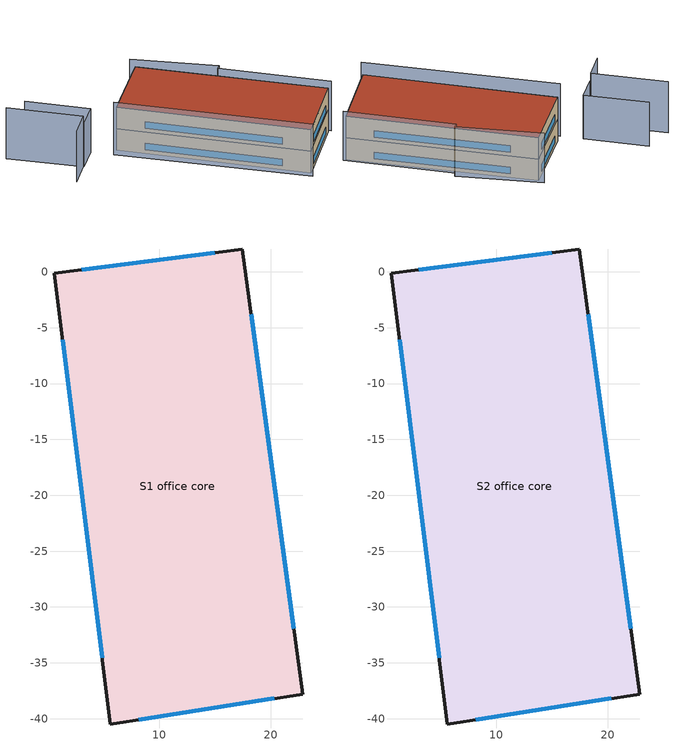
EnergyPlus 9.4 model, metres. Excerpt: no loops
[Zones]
S1 office core
 floor ground (office ext floor Ground Floor): 22.86,-37.8 5.64,-40.48 0.61,-0.13 17.45,2.05 z0
 wall outside (office ext wall Metal framed walls): 5.64,-40.48 22.86,-37.8 17.45,2.05 0.61,-0.13 5.64,-40.48 z0:5.06
 window (office Window construction_simple glazing): 8.17,-40.09 20.33,-38.19 / 22.06,-31.94 18.25,-3.81 / 14.97,1.73 3.09,0.19 / 1.35,-6.07 4.9,-34.54 z0.9:2.42
S2 office core
 floor to S1 office core (office int floor Metal framed walls): 22.86,-37.8 5.64,-40.48 0.61,-0.13 17.45,2.05 z5.06
 wall outside (office ext wall Metal framed walls): 5.64,-40.48 22.86,-37.8 17.45,2.05 0.61,-0.13 5.64,-40.48 z5.06:10.12
 window (office Window construction_simple glazing): 8.17,-40.09 20.33,-38.19 / 22.06,-31.94 18.25,-3.81 / 14.97,1.73 3.09,0.19 / 1.35,-6.07 4.9,-34.54 z5.96:7.48
 roof outside (office roof Metal roof): 5.64,-40.48 22.86,-37.8 17.45,2.05 0.61,-0.13 z10.12
shading: 4.44,-41.29 -1.25,-0.28 z0:12.25; 23.41,-38.21 20.44,-14.78 / 20.44,-14.78 21.53,-14.65 / 21.53,-14.65 17.78,3.37 z0:11.54; -14.37,2.95 -8.11,3.8 / -8.11,3.8 -10.3,19.75 z0:11.91; -7.79,3.72 -1.94,4.52 / -1.94,4.52 -3.8,18.11 z0:10.19
[Building]
Building 1: Terrain=city; Solar Distribution=FullExterior; Maximum Number of Warmup Days=50
[Site:Location]
Climate Zone 3_CA_USA Design_Conditions: Latitude {deg}=37.7; Longitude {deg}=-122.2; Time Zone {hr}=-8; Elevation {m}=2
[SizingPeriod:DesignDay] Day of Month=21; Dry-Bulb Temperature Range Modifier Type=DefaultMultipliers; Humidity Condition Type=Wetbulb; Barometric Pressure {Pa}=101301; Rain Indicator=No; Snow Indicator=No; Daylight Saving Time Indicator=No
Name | Month | Day Type | Maximum Dry-Bulb Temperature {C} | Daily Dry-Bulb Temperature Range {deltaC} | Wetbulb or DewPoint at Maximum Dry-Bulb {C} | Wind Speed {m/s} | Wind Direction {deg} | Solar Model Indicator | ASHRAE Clear Sky Optical Depth for Beam Irradiance (taub) | ASHRAE Clear Sky Optical Depth for Diffuse Irradiance (taud) | Sky Clearness
Climate Zone 3 Ann Clg .4% Condns WB=>MDB | 8 | SummerDesignDay | 25.8 | 7.5 | 19.1 | 4.9 | 310 | ASHRAETau | 0.319 | 2.545
Climate Zone 3 Ann Htg 99.6% Condns DB | 12 | WinterDesignDay | 2.6 | 0 | 2.6 | 2.1 | 50 | ASHRAEClearSky |  |  | 0
[Site:GroundTemperature:BuildingSurface]
17.7, 17.68, 17.71, 18.22, 19.89, 21.71, 22.83, 23.02, 21.49, 19.27, 17.98, 17.74
[Site:WaterMainsTemperature]
Calculation Method=CORRELATION; Annual Average Outdoor Air Temperature {C}=14.14; Maximum Difference In Monthly Average Outdoor Air Temperatures {deltaC}=7.8
[Material]
Name | Roughness | Thickness {m} | Conductivity {W/m-K} | Density {kg/m3} | Specific Heat {J/kg-K} | Thermal Absorptance | Solar Absorptance | Visible Absorptance
Air - Metal Wall Framing - 16 or 24 in. OC; Air - Metal Wall Framing - 16 or 24 in. OC 1 | Smooth | 0.1397 | 1.22017 | 1.28148 | 1004.832 | 0.9 | 0.7 | 0.7
Carpet - 3/4 in. | Smooth | 0.01905 | 0.0455183 | 288.332 | 1381.644 | 0.9 | 0.7 | 0.8
Gypsum Board - 1/2 in.; Gypsum Board - 1/2 in. 1 | Smooth | 0.0127 | 0.158656 | 640.739 | 1130.436 | 0.9 | 0.7 | 0.8
Metal Standing Seam - 1/16 in. | MediumRough | 0.0015875 | 0.576854 | 7820.53 | 502.416 | 0.85 | 0.8 | 0.85
office ext floor 1 Insulation | Smooth | 0.0442273 | 0.0230188 | 16.0185 | 1130.436 | 0.9 | 0.7 | 0.8
office ext wall 2 Insulation; office int floor 2 Insulation | Smooth | 0.0348619 | 0.0230188 | 16.0185 | 1130.436 | 0.9 | 0.7 | 0.8
office roof 2 Insulation | Smooth | 0.0575653 | 0.0230188 | 16.0185 | 1130.436 | 0.9 | 0.7 | 0.8
Plywood - 5/8 in. | Smooth | 0.016002 | 0.11544 | 480.554 | 1884.06 | 0.9 | 0.7 | 0.7
Std Wood 6inch Furnishings | MediumSmooth | 0.15 | 0.12 | 540 | 1210 | 0.9 | 0.7 | 0.7
Stucco - 7/8 in.; Stucco - 7/8 in. 1 | MediumRough | 0.022352 | 0.700948 | 1855.1 | 837.36 | 0.9 | 0.7 | 0.8
[WindowMaterial:SimpleGlazingSystem]
office Window material_simple glazing: U-Factor {W/m2-K}=6.98; Solar Heat Gain Coefficient=0.82; Visible Transmittance=0.81
[Construction]
int furnishing interior furnishing: Std Wood 6inch Furnishings
office ext floor Ground Floor: office ext floor 1 Insulation, Plywood - 5/8 in., Carpet - 3/4 in.
office ext wall Metal framed walls: Stucco - 7/8 in., office ext wall 2 Insulation, Air - Metal Wall Framing - 16 or 24 in. OC, Gypsum Board - 1/2 in.
office int floor Metal framed walls: Stucco - 7/8 in. 1, office int floor 2 Insulation, Air - Metal Wall Framing - 16 or 24 in. OC 1, Gypsum Board - 1/2 in. 1
office roof Metal roof: Metal Standing Seam - 1/16 in., office roof 2 Insulation
office Window construction_simple glazing: office Window material_simple glazing
[Zone] Part of Total Floor Area=Yes
S1 office core; S2 office core
[AvailabilityManager:NightCycle] Applicability Schedule=Always On Discrete; Fan Schedule=Always On Discrete; Control Type=CycleOnAny; Thermostat Tolerance {deltaC}=1; Cycling Run Time Control Type=FixedRunTime; Cycling Run Time {s}=3600
Availability Manager Night Cycle 1; Availability Manager Night Cycle 2
[AvailabilityManager:Scheduled] Schedule=Always On Discrete
office S1 office core oa system Availability Manager; office S2 office core oa system Availability Manager
[InternalMass] Construction=int furnishing interior furnishing; Surface Area {m2}=1391.18
Name | Zone or ZoneList
S1 office core Internal Mass 1 | S1 office core
S2 office core Internal Mass 1 | S2 office core
[Exterior:Lights]
exterior lights: Schedule=whole building ext_lighting year; Design Level {W}=7846.07; Control Option=AstronomicalClock
[Schedule:Year]
whole building ext_lighting year: whole building ext_lighting week 0, 1, 1, 12, 31
[Schedule:Week:Daily]
whole building ext_lighting week 0: whole building ext_lighting week 0 Sunday, whole building ext_lighting week 0 Wednesday, whole building ext_lighting week 0 Wednesday, whole building ext_lighting week 0 Wednesday, whole building ext_lighting week 0 Thursday, whole building ext_lighting week 0 Friday, whole building ext_lighting week 0 Saturday, whole building ext_lighting week 0 Holiday, whole building ext_lighting week 0 Summer design, whole building ext_lighting week 0 Winter design, whole building ext_lighting week 0 Holiday, whole building ext_lighting week 0 Holiday
[Schedule:Day:Interval]
whole building ext_lighting week 0 Friday; whole building ext_lighting week 0 Holiday; whole building ext_lighting week 0 Saturday; whole building ext_lighting week 0 Summer design; whole building ext_lighting week 0 Sunday; whole building ext_lighting week 0 Thursday; whole building ext_lighting week 0 Wednesday; whole building ext_lighting week 0 Winter design: No, 01:00, 1, 02:00, 1, 03:00, 1, 04:00, 1, 05:00, 1, 06:00, 1, 07:00, 1, 08:00, 1, 09:00, 1, 10:00, 1, 11:00, 1, 12:00, 1, 13:00, 1, 14:00, 1, 15:00, 1, 16:00, 1, 17:00, 1, 18:00, 1, 19:00, 1, 20:00, 1, 21:00, 1, 22:00, 1, 23:00, 1, 24:00, 1
[Schedule:Constant]
Always On Discrete: OnOff, 1
